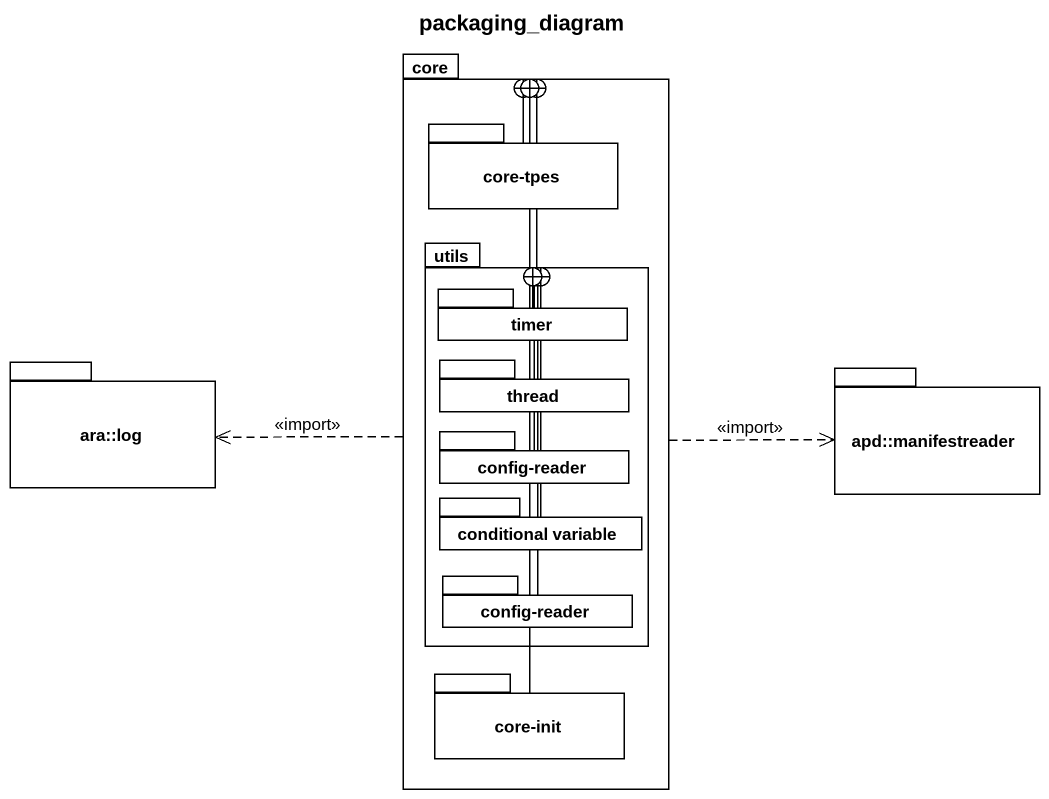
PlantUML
@startuml
title packaging_diagram
package core {
  package "core-tpes" as core_tpes {
  }
  package utils {
    package timer {
    }
    package thread {
    }
    package "config-reader" as config_reader {
    }
    package "conditional variable" as conditional_variable {
    }
    package "config-reader" as config_reader_2 {
    }
  }
  package "core-init" as core_init {
  }
}
package "ara::log" as ara_log {
}
package "apd::manifestreader" as apd_manifestreader {
}
core .left.> ara_log : <<import>>
core .right.> apd_manifestreader : <<import>>
core_tpes --+ core
utils -up-+ core
timer --+ utils
thread --+ utils
config_reader -up-+ utils
conditional_variable -up-+ utils
config_reader_2 -up-+ utils
core_init -up-+ core
@enduml
